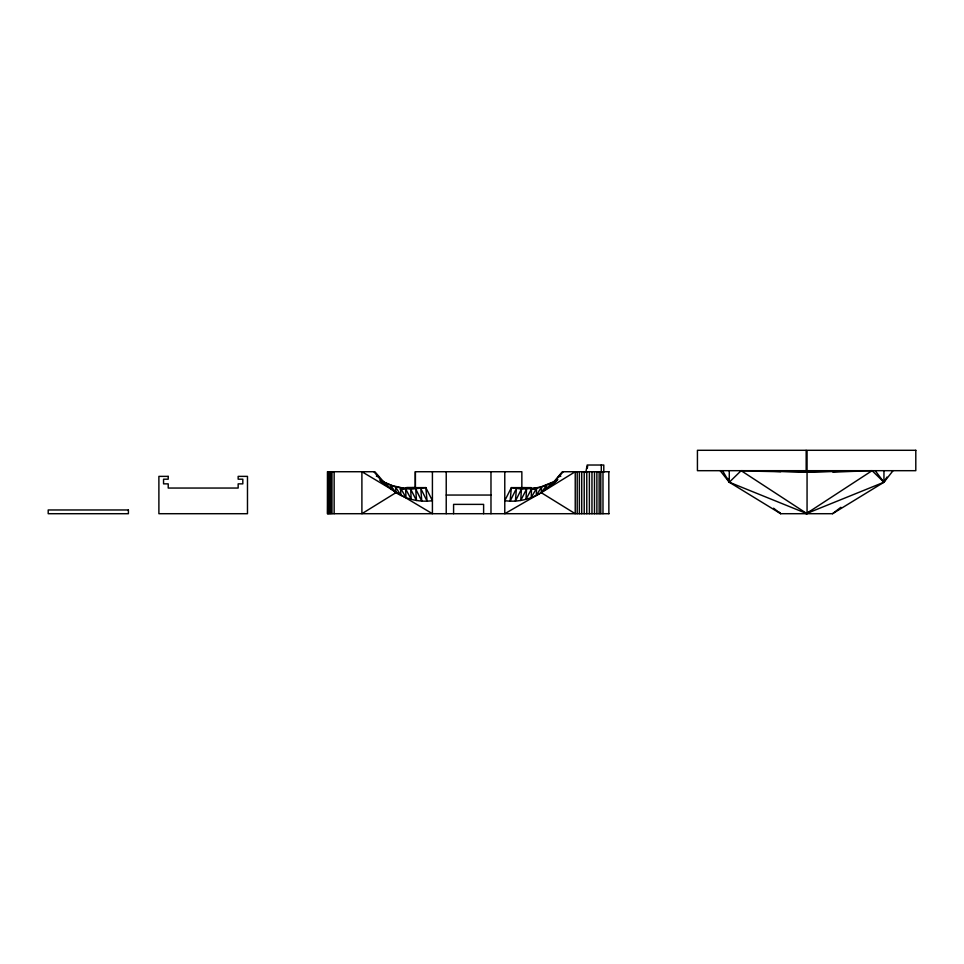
<?xml version="1.0" encoding="UTF-8"?>
<svg xmlns="http://www.w3.org/2000/svg" width="964" height="964" viewBox="0 0 964 964"><rect width="100%" height="100%" fill="white"/><g stroke="black" fill="none" stroke-linecap="round" stroke-linejoin="round"><path stroke-width="1.45" d="M406.965 487.591L415.351 487.591L415.351 471.733L521.849 471.733L521.849 487.627M577.195 513.704L577.195 471.733M579.364 513.704L579.364 471.733M581.726 513.704L581.726 471.733M584.208 513.704L584.208 471.733M586.775 513.704L586.775 471.733M589.378 513.704L589.378 471.733M591.968 513.704L591.968 471.733M594.487 513.704L594.487 471.733M596.885 513.704L596.885 471.733M599.138 513.704L599.138 471.733M600.789 513.704L600.789 471.733M602.982 513.704L602.982 471.733M608.874 513.704L608.814 471.733M531.164 487.627L511.378 487.627L504.787 500.665C517.403 502.509 530.429 499.34 541.226 492.664L541.587 487.001L556.168 481.12L541.226 492.664L504.774 513.704L504.774 471.733M587.269 468.432L587.642 466.154M585.787 472.505L587.184 465.022L603.789 465.022L603.789 472.396M884.928 479.662L883.952 482.229L832.547 513.704L780.683 513.704L729.278 482.229L720.18 470.685M886.94 477.096L883.952 482.229L806.169 513.704L872.095 470.685L883.952 482.229L893.05 470.685M541.226 492.664L575.231 471.733L575.231 513.704L541.226 492.664L546.528 485.446L546.034 489.411L551.396 483.482L548.383 487.507L554.987 481.699L550.661 485.675L563.205 471.733M557.626 479.747L554.204 481.458L562.337 471.733L609.007 471.733M727.808 478.373L729.278 482.229L741.147 470.685L807.061 471.733L807.061 513.704L729.278 482.229L722.566 470.685M551.974 483.856L555.276 481.12L540.683 487.001L530.646 488.881M832.547 513.704L840.861 507.293M406.037 487.627L425.823 487.627L432.414 500.665C419.786 502.509 406.736 499.34 395.927 492.664L361.898 513.704L361.898 471.733L432.414 513.704L432.414 471.733M806.169 513.704L811.387 510.691M554.204 481.458L557.65 479.602M557.385 480.229L555.071 481.458L556.168 481.12M558.397 476.806L560.843 476.18M412.64 487.627L402.566 489.085M409.796 488.338L413.556 487.627M858.141 471.191L755.716 471.263M858.96 471.167L832.547 471.733L858.984 471.239M400.024 489.146L403.482 489.085M858.309 471.022L806.169 471.733L872.095 470.685M806.169 471.733L858.611 470.998M446.224 495.05L490.977 495.05M609.007 513.704L327.399 513.704L327.459 471.733L374.876 471.733L384.781 483.145M754.933 471.022L807.061 471.733L754.631 470.998M536.237 489.146L531.188 488.832M755.089 471.191L780.683 471.733M534.646 489.085L524.585 487.627M406.555 488.881L391.577 485.446L381.925 481.12L385.226 483.856M523.633 487.627L527.404 488.338M376.37 476.18L378.816 476.806M381.925 481.12L383.009 481.458L380.708 480.229M380.985 481.12L395.927 492.664L395.589 487.001L380.985 481.12L386.492 485.675L385.769 483.482L391.119 489.411L390.649 485.446L395.927 492.664M379.768 480.229L382.069 481.458L373.936 471.733M741.147 470.685L807.061 513.704M773.562 508.209L780.683 513.704L778.454 511.751M875.204 470.685L883.952 482.229L883.952 470.685M729.278 470.685L729.278 482.229M601.295 465.022L601.295 472.396M490.977 471.733L490.977 513.704M483.615 513.704L483.615 504.377L453.586 504.377L453.586 513.704M446.224 471.733L446.224 513.704M415.351 471.733L415.351 487.591M334.147 471.733L334.147 513.704M331.965 471.733L331.965 513.704M330.652 471.733L330.652 513.704M329.339 471.733L329.339 513.704M328.338 471.733L328.338 513.704M327.868 471.733L327.688 513.704M531.562 488.881L531.176 497.641L536.587 488.146L541.587 487.001L536.273 495.412L536.587 488.146L521.44 489.085L511.378 487.627L510.101 501.159L516.403 488.567L515.427 501.099L521.44 489.085L520.729 500.497L526.501 489.194L525.995 499.34L531.562 488.881M425.823 487.627L410.688 489.194L395.589 487.001L400.891 495.412L400.59 488.146L405.989 497.641L405.627 488.881L411.182 499.34L410.688 489.194L416.448 500.497L415.749 489.085L421.762 501.099L420.798 488.567L427.1 501.159L425.823 487.627M806.169 450.296L697.43 450.296L697.43 470.685L806.169 470.685L806.169 450.296M915.8 450.296L807.061 450.296L807.061 470.685L915.8 470.685L915.8 450.296M168.218 476.373L158.891 476.373L158.891 513.704L247.483 513.704L247.483 476.373L238.156 476.373L238.156 479.192L242.82 479.192L242.82 483.856L238.156 483.856L238.156 488.049L168.218 488.049L168.218 483.856L163.555 483.856L163.555 479.192L168.218 479.192L168.218 476.373M128.405 509.968L48.2 509.968L48.2 513.704L128.405 513.704L128.405 509.968M385.311 483.639L383.106 481.699L385.275 483.687"/></g></svg>
